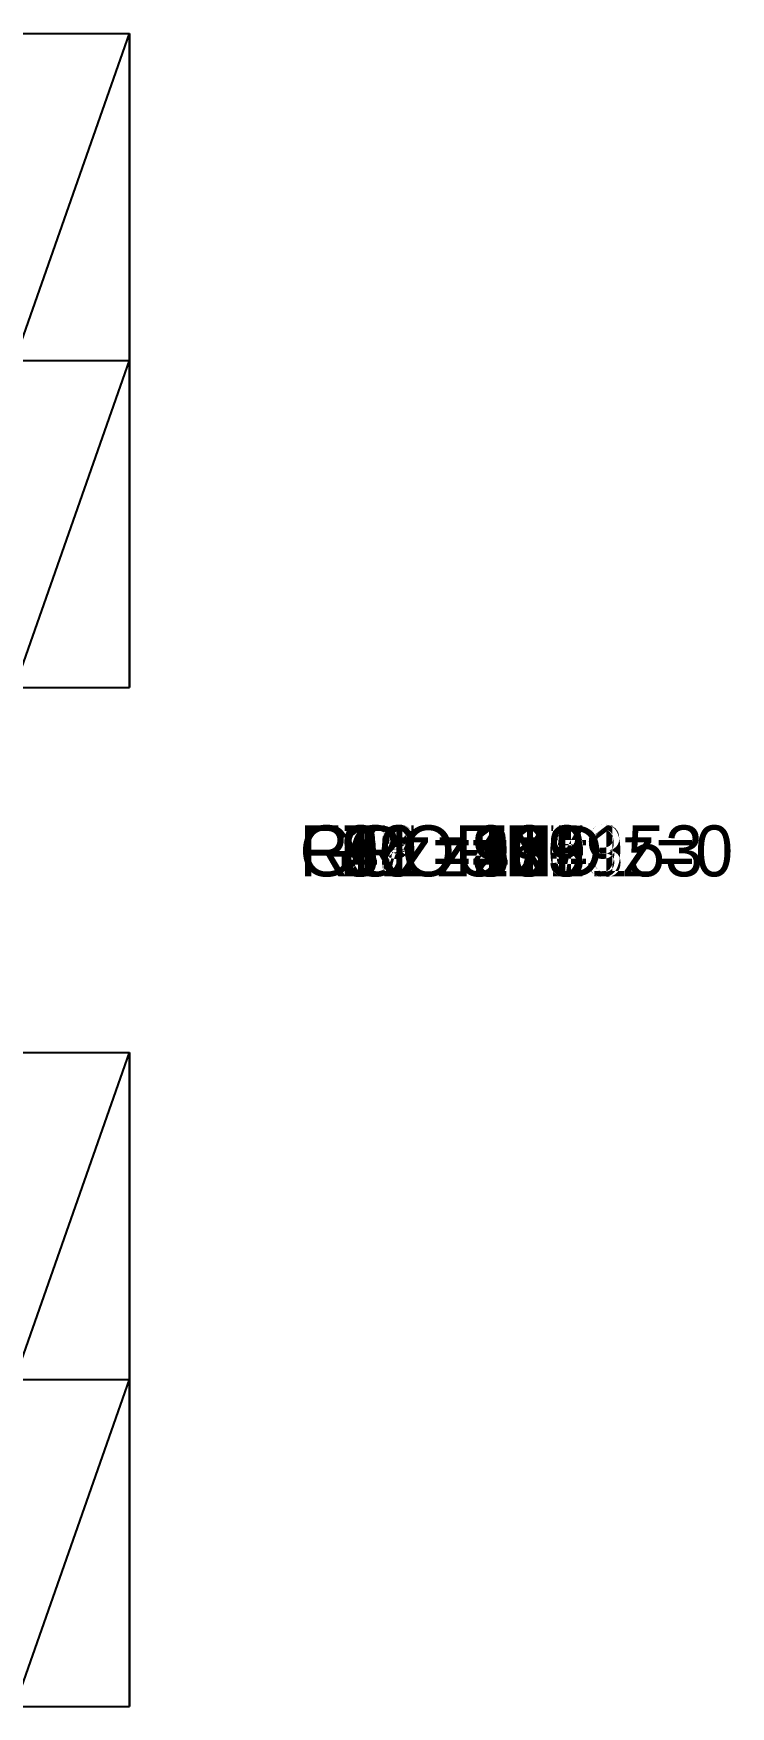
# Model space of a CAD drawing. Header units: metres. Extents: x 0.2 to 44.7, y -22 to 39.7.
# Drawn here: x 27.44 to 43.85, y 0.3 to 39.7 of the extents above; entities that cross this region are included whole.
import ezdxf

# ---------------------------------------------------------------- set-up
doc = ezdxf.new("R2010")
doc.units = ezdxf.units.M
for name, color, linetype in [('beam_x', 3, 'Continuous'), ('beam_y', 2, 'Continuous'), ('brace_yz', 1, 'Continuous'), ('column', 4, 'Continuous'), ('floor_brace', 5, 'Continuous'), ('floor_levels', 3, 'Continuous')]:
    doc.layers.add(name, color=color, linetype=linetype)

msp = doc.modelspace()

# ---------------------------------------------------------------- linework, layer by layer
at = {"layer": 'beam_x'}
for p, q in [((27, 39.7), (29.7, 39.7)), ((27, 39.7, 9), (29.7, 39.7, 9)), ((27, 39.7, 15), (29.7, 39.7, 15)), ((27, 39.7, 21), (29.7, 39.7, 21)), ((27, 39.7, 27), (29.7, 39.7, 27)), ((27, 39.7, 33), (29.7, 39.7, 33)), ((27, 39.7, 39), (29.7, 39.7, 39)), ((27, 39.7, 45), (29.7, 39.7, 45)), ((27, 39.7, 51), (29.7, 39.7, 51)), ((27, 39.7, 57), (29.7, 39.7, 57)), ((27, 39.7, 63), (29.7, 39.7, 63)), ((27, 39.7, 69), (29.7, 39.7, 69)), ((27, 39.7, 75), (29.7, 39.7, 75)), ((27, 39.7, 81), (29.7, 39.7, 81)), ((27, 39.7, 87), (29.7, 39.7, 87)), ((27, 39.7, 93), (29.7, 39.7, 93)), ((27, 39.7, 99), (29.7, 39.7, 99)), ((27, 39.7, 105), (29.7, 39.7, 105)), ((27, 39.7, 111), (29.7, 39.7, 111)), ((27, 39.7, 117), (29.7, 39.7, 117)), ((27, 39.7, 123), (29.7, 39.7, 123)), ((27, 39.7, 129), (29.7, 39.7, 129)), ((27, 39.7, 135), (29.7, 39.7, 135)), ((27, 39.7, 141), (29.7, 39.7, 141)), ((27, 39.7, 147), (29.7, 39.7, 147)), ((27, 39.7, 153), (29.7, 39.7, 153)), ((27, 32), (29.7, 32)), ((27, 32, 27), (29.7, 32, 27)), ((27, 32, 51), (29.7, 32, 51)), ((27, 32, 75), (29.7, 32, 75)), ((27, 32, 99), (29.7, 32, 99)), ((27, 32, 123), (29.7, 32, 123)), ((27, 32, 147), (29.7, 32, 147)), ((27, 24.3), (29.7, 24.3)), ((27, 24.3, 9), (29.7, 24.3, 9)), ((27, 24.3, 15), (29.7, 24.3, 15)), ((27, 24.3, 21), (29.7, 24.3, 21)), ((27, 24.3, 27), (29.7, 24.3, 27)), ((27, 24.3, 33), (29.7, 24.3, 33)), ((27, 24.3, 39), (29.7, 24.3, 39)), ((27, 24.3, 45), (29.7, 24.3, 45)), ((27, 24.3, 51), (29.7, 24.3, 51)), ((27, 24.3, 57), (29.7, 24.3, 57)), ((27, 24.3, 63), (29.7, 24.3, 63)), ((27, 24.3, 69), (29.7, 24.3, 69)), ((27, 24.3, 75), (29.7, 24.3, 75)), ((27, 24.3, 81), (29.7, 24.3, 81)), ((27, 24.3, 87), (29.7, 24.3, 87)), ((27, 24.3, 93), (29.7, 24.3, 93)), ((27, 24.3, 99), (29.7, 24.3, 99)), ((27, 24.3, 105), (29.7, 24.3, 105)), ((27, 24.3, 111), (29.7, 24.3, 111)), ((27, 24.3, 117), (29.7, 24.3, 117)), ((27, 24.3, 123), (29.7, 24.3, 123)), ((27, 24.3, 129), (29.7, 24.3, 129)), ((27, 24.3, 135), (29.7, 24.3, 135)), ((27, 24.3, 141), (29.7, 24.3, 141)), ((27, 24.3, 147), (29.7, 24.3, 147)), ((27, 24.3, 153), (29.7, 24.3, 153)), ((27, 15.7), (29.7, 15.7)), ((27, 15.7, 9), (29.7, 15.7, 9)), ((27, 15.7, 15), (29.7, 15.7, 15)), ((27, 15.7, 21), (29.7, 15.7, 21)), ((27, 15.7, 27), (29.7, 15.7, 27)), ((27, 15.7, 33), (29.7, 15.7, 33)), ((27, 15.7, 39), (29.7, 15.7, 39)), ((27, 15.7, 45), (29.7, 15.7, 45)), ((27, 15.7, 51), (29.7, 15.7, 51)), ((27, 15.7, 57), (29.7, 15.7, 57)), ((27, 15.7, 63), (29.7, 15.7, 63)), ((27, 15.7, 69), (29.7, 15.7, 69)), ((27, 15.7, 75), (29.7, 15.7, 75)), ((27, 15.7, 81), (29.7, 15.7, 81)), ((27, 15.7, 87), (29.7, 15.7, 87)), ((27, 15.7, 93), (29.7, 15.7, 93)), ((27, 15.7, 99), (29.7, 15.7, 99)), ((27, 15.7, 105), (29.7, 15.7, 105)), ((27, 15.7, 111), (29.7, 15.7, 111)), ((27, 15.7, 117), (29.7, 15.7, 117)), ((27, 15.7, 123), (29.7, 15.7, 123)), ((27, 15.7, 129), (29.7, 15.7, 129)), ((27, 15.7, 135), (29.7, 15.7, 135)), ((27, 15.7, 141), (29.7, 15.7, 141)), ((27, 15.7, 147), (29.7, 15.7, 147)), ((27, 15.7, 153), (29.7, 15.7, 153)), ((27, 8), (29.7, 8)), ((27, 8, 27), (29.7, 8, 27)), ((27, 8, 51), (29.7, 8, 51)), ((27, 8, 75), (29.7, 8, 75)), ((27, 8, 99), (29.7, 8, 99)), ((27, 8, 123), (29.7, 8, 123)), ((27, 8, 147), (29.7, 8, 147)), ((27, 0.3), (29.7, 0.3)), ((27, 0.3, 9), (29.7, 0.3, 9)), ((27, 0.3, 15), (29.7, 0.3, 15)), ((27, 0.3, 21), (29.7, 0.3, 21)), ((27, 0.3, 27), (29.7, 0.3, 27)), ((27, 0.3, 33), (29.7, 0.3, 33)), ((27, 0.3, 39), (29.7, 0.3, 39)), ((27, 0.3, 45), (29.7, 0.3, 45)), ((27, 0.3, 51), (29.7, 0.3, 51)), ((27, 0.3, 57), (29.7, 0.3, 57)), ((27, 0.3, 63), (29.7, 0.3, 63)), ((27, 0.3, 69), (29.7, 0.3, 69)), ((27, 0.3, 75), (29.7, 0.3, 75)), ((27, 0.3, 81), (29.7, 0.3, 81)), ((27, 0.3, 87), (29.7, 0.3, 87)), ((27, 0.3, 93), (29.7, 0.3, 93)), ((27, 0.3, 99), (29.7, 0.3, 99)), ((27, 0.3, 105), (29.7, 0.3, 105)), ((27, 0.3, 111), (29.7, 0.3, 111)), ((27, 0.3, 117), (29.7, 0.3, 117)), ((27, 0.3, 123), (29.7, 0.3, 123)), ((27, 0.3, 129), (29.7, 0.3, 129)), ((27, 0.3, 135), (29.7, 0.3, 135)), ((27, 0.3, 141), (29.7, 0.3, 141)), ((27, 0.3, 147), (29.7, 0.3, 147)), ((27, 0.3, 153), (29.7, 0.3, 153))]:
    msp.add_line(p, q, dxfattribs=at)
at = {"layer": 'beam_y'}
for p, q in [((29.7, 32), (29.7, 39.7)), ((29.7, 32, 9), (29.7, 39.7, 9)), ((29.7, 32, 15), (29.7, 39.7, 15)), ((29.7, 32, 21), (29.7, 39.7, 21)), ((29.7, 32, 27), (29.7, 39.7, 27)), ((29.7, 32, 33), (29.7, 39.7, 33)), ((29.7, 32, 39), (29.7, 39.7, 39)), ((29.7, 32, 45), (29.7, 39.7, 45)), ((29.7, 32, 51), (29.7, 39.7, 51)), ((29.7, 32, 57), (29.7, 39.7, 57)), ((29.7, 32, 63), (29.7, 39.7, 63)), ((29.7, 32, 69), (29.7, 39.7, 69)), ((29.7, 32, 75), (29.7, 39.7, 75)), ((29.7, 32, 81), (29.7, 39.7, 81)), ((29.7, 32, 87), (29.7, 39.7, 87)), ((29.7, 32, 93), (29.7, 39.7, 93)), ((29.7, 32, 99), (29.7, 39.7, 99)), ((29.7, 32, 105), (29.7, 39.7, 105)), ((29.7, 32, 111), (29.7, 39.7, 111)), ((29.7, 32, 117), (29.7, 39.7, 117)), ((29.7, 32, 123), (29.7, 39.7, 123)), ((29.7, 32, 129), (29.7, 39.7, 129)), ((29.7, 32, 135), (29.7, 39.7, 135)), ((29.7, 32, 141), (29.7, 39.7, 141)), ((29.7, 32, 147), (29.7, 39.7, 147)), ((29.7, 32, 153), (29.7, 39.7, 153)), ((29.7, 24.3), (29.7, 32)), ((29.7, 24.3, 9), (29.7, 32, 9)), ((29.7, 24.3, 15), (29.7, 32, 15)), ((29.7, 24.3, 21), (29.7, 32, 21)), ((29.7, 24.3, 27), (29.7, 32, 27)), ((29.7, 24.3, 33), (29.7, 32, 33)), ((29.7, 24.3, 39), (29.7, 32, 39)), ((29.7, 24.3, 45), (29.7, 32, 45)), ((29.7, 24.3, 51), (29.7, 32, 51)), ((29.7, 24.3, 57), (29.7, 32, 57)), ((29.7, 24.3, 63), (29.7, 32, 63)), ((29.7, 24.3, 69), (29.7, 32, 69)), ((29.7, 24.3, 75), (29.7, 32, 75)), ((29.7, 24.3, 81), (29.7, 32, 81)), ((29.7, 24.3, 87), (29.7, 32, 87)), ((29.7, 24.3, 93), (29.7, 32, 93)), ((29.7, 24.3, 99), (29.7, 32, 99)), ((29.7, 24.3, 105), (29.7, 32, 105)), ((29.7, 24.3, 111), (29.7, 32, 111)), ((29.7, 24.3, 117), (29.7, 32, 117)), ((29.7, 24.3, 123), (29.7, 32, 123)), ((29.7, 24.3, 129), (29.7, 32, 129)), ((29.7, 24.3, 135), (29.7, 32, 135)), ((29.7, 24.3, 141), (29.7, 32, 141)), ((29.7, 24.3, 147), (29.7, 32, 147)), ((29.7, 24.3, 153), (29.7, 32, 153)), ((29.7, 8), (29.7, 15.7)), ((29.7, 8, 9), (29.7, 15.7, 9)), ((29.7, 8, 15), (29.7, 15.7, 15)), ((29.7, 8, 21), (29.7, 15.7, 21)), ((29.7, 8, 27), (29.7, 15.7, 27)), ((29.7, 8, 33), (29.7, 15.7, 33)), ((29.7, 8, 39), (29.7, 15.7, 39)), ((29.7, 8, 45), (29.7, 15.7, 45)), ((29.7, 8, 51), (29.7, 15.7, 51)), ((29.7, 8, 57), (29.7, 15.7, 57)), ((29.7, 8, 63), (29.7, 15.7, 63)), ((29.7, 8, 69), (29.7, 15.7, 69)), ((29.7, 8, 75), (29.7, 15.7, 75)), ((29.7, 8, 81), (29.7, 15.7, 81)), ((29.7, 8, 87), (29.7, 15.7, 87)), ((29.7, 8, 93), (29.7, 15.7, 93)), ((29.7, 8, 99), (29.7, 15.7, 99)), ((29.7, 8, 105), (29.7, 15.7, 105)), ((29.7, 8, 111), (29.7, 15.7, 111)), ((29.7, 8, 117), (29.7, 15.7, 117)), ((29.7, 8, 123), (29.7, 15.7, 123)), ((29.7, 8, 129), (29.7, 15.7, 129)), ((29.7, 8, 135), (29.7, 15.7, 135)), ((29.7, 8, 141), (29.7, 15.7, 141)), ((29.7, 8, 147), (29.7, 15.7, 147)), ((29.7, 8, 153), (29.7, 15.7, 153)), ((29.7, 0.3), (29.7, 8)), ((29.7, 0.3, 9), (29.7, 8, 9)), ((29.7, 0.3, 15), (29.7, 8, 15)), ((29.7, 0.3, 21), (29.7, 8, 21)), ((29.7, 0.3, 27), (29.7, 8, 27)), ((29.7, 0.3, 33), (29.7, 8, 33)), ((29.7, 0.3, 39), (29.7, 8, 39)), ((29.7, 0.3, 45), (29.7, 8, 45)), ((29.7, 0.3, 51), (29.7, 8, 51)), ((29.7, 0.3, 57), (29.7, 8, 57)), ((29.7, 0.3, 63), (29.7, 8, 63)), ((29.7, 0.3, 69), (29.7, 8, 69)), ((29.7, 0.3, 75), (29.7, 8, 75)), ((29.7, 0.3, 81), (29.7, 8, 81)), ((29.7, 0.3, 87), (29.7, 8, 87)), ((29.7, 0.3, 93), (29.7, 8, 93)), ((29.7, 0.3, 99), (29.7, 8, 99)), ((29.7, 0.3, 105), (29.7, 8, 105)), ((29.7, 0.3, 111), (29.7, 8, 111)), ((29.7, 0.3, 117), (29.7, 8, 117)), ((29.7, 0.3, 123), (29.7, 8, 123)), ((29.7, 0.3, 129), (29.7, 8, 129)), ((29.7, 0.3, 135), (29.7, 8, 135)), ((29.7, 0.3, 141), (29.7, 8, 141)), ((29.7, 0.3, 147), (29.7, 8, 147)), ((29.7, 0.3, 153), (29.7, 8, 153))]:
    msp.add_line(p, q, dxfattribs=at)
at = {"layer": 'brace_yz'}
for p, q in [((29.7, 39.7), (29.7, 32, 15)), ((29.7, 32, 15), (29.7, 39.7, 33)), ((29.7, 39.7, 33), (29.7, 32, 51)), ((29.7, 32, 51), (29.7, 39.7, 69)), ((29.7, 39.7, 39), (29.7, 32, 51)), ((29.7, 39.7, 69), (29.7, 32, 87)), ((29.7, 32, 87), (29.7, 39.7, 105)), ((29.7, 39.7, 75), (29.7, 32, 87)), ((29.7, 39.7, 105), (29.7, 32, 123)), ((29.7, 32, 123), (29.7, 39.7, 141)), ((29.7, 39.7, 111), (29.7, 32, 123)), ((29.7, 39.7, 141), (29.7, 32, 153)), ((29.7, 24.3), (29.7, 32, 15)), ((29.7, 32, 15), (29.7, 24.3, 33)), ((29.7, 24.3, 33), (29.7, 32, 51)), ((29.7, 32, 51), (29.7, 24.3, 69)), ((29.7, 24.3, 39), (29.7, 32, 51)), ((29.7, 24.3, 69), (29.7, 32, 87)), ((29.7, 32, 87), (29.7, 24.3, 105)), ((29.7, 24.3, 75), (29.7, 32, 87)), ((29.7, 24.3, 105), (29.7, 32, 123)), ((29.7, 32, 123), (29.7, 24.3, 141)), ((29.7, 24.3, 111), (29.7, 32, 123)), ((29.7, 24.3, 141), (29.7, 32, 153)), ((29.7, 15.7), (29.7, 8, 15)), ((29.7, 8, 15), (29.7, 15.7, 33)), ((29.7, 15.7, 33), (29.7, 8, 51)), ((29.7, 8, 51), (29.7, 15.7, 69)), ((29.7, 15.7, 39), (29.7, 8, 51)), ((29.7, 15.7, 69), (29.7, 8, 87)), ((29.7, 8, 87), (29.7, 15.7, 105)), ((29.7, 15.7, 75), (29.7, 8, 87)), ((29.7, 15.7, 105), (29.7, 8, 123)), ((29.7, 8, 123), (29.7, 15.7, 141)), ((29.7, 15.7, 111), (29.7, 8, 123)), ((29.7, 15.7, 141), (29.7, 8, 153)), ((29.7, 0.3), (29.7, 8, 15)), ((29.7, 8, 15), (29.7, 0.3, 33)), ((29.7, 0.3, 33), (29.7, 8, 51)), ((29.7, 8, 51), (29.7, 0.3, 69)), ((29.7, 0.3, 39), (29.7, 8, 51)), ((29.7, 0.3, 69), (29.7, 8, 87)), ((29.7, 8, 87), (29.7, 0.3, 105)), ((29.7, 0.3, 75), (29.7, 8, 87)), ((29.7, 0.3, 105), (29.7, 8, 123)), ((29.7, 8, 123), (29.7, 0.3, 141)), ((29.7, 0.3, 111), (29.7, 8, 123)), ((29.7, 0.3, 141), (29.7, 8, 153))]:
    msp.add_line(p, q, dxfattribs=at)
at = {"layer": 'column'}
for p, q in [((29.7, 39.7), (29.7, 39.7, 9)), ((29.7, 39.7, 9), (29.7, 39.7, 15)), ((29.7, 39.7, 15), (29.7, 39.7, 21)), ((29.7, 39.7, 21), (29.7, 39.7, 27)), ((29.7, 39.7, 27), (29.7, 39.7, 33)), ((29.7, 39.7, 33), (29.7, 39.7, 39)), ((29.7, 39.7, 39), (29.7, 39.7, 45)), ((29.7, 39.7, 45), (29.7, 39.7, 51)), ((29.7, 39.7, 51), (29.7, 39.7, 57)), ((29.7, 39.7, 57), (29.7, 39.7, 63)), ((29.7, 39.7, 63), (29.7, 39.7, 69)), ((29.7, 39.7, 69), (29.7, 39.7, 75)), ((29.7, 39.7, 75), (29.7, 39.7, 81)), ((29.7, 39.7, 81), (29.7, 39.7, 87)), ((29.7, 39.7, 87), (29.7, 39.7, 93)), ((29.7, 39.7, 93), (29.7, 39.7, 99)), ((29.7, 39.7, 99), (29.7, 39.7, 105)), ((29.7, 39.7, 105), (29.7, 39.7, 111)), ((29.7, 39.7, 111), (29.7, 39.7, 117)), ((29.7, 39.7, 117), (29.7, 39.7, 123)), ((29.7, 39.7, 123), (29.7, 39.7, 129)), ((29.7, 39.7, 129), (29.7, 39.7, 135)), ((29.7, 39.7, 135), (29.7, 39.7, 141)), ((29.7, 39.7, 141), (29.7, 39.7, 147)), ((29.7, 39.7, 147), (29.7, 39.7, 153)), ((29.7, 32), (29.7, 32, 9)), ((29.7, 32, 9), (29.7, 32, 15)), ((29.7, 32, 15), (29.7, 32, 21)), ((29.7, 32, 21), (29.7, 32, 27)), ((29.7, 32, 27), (29.7, 32, 33)), ((29.7, 32, 33), (29.7, 32, 39)), ((29.7, 32, 39), (29.7, 32, 45)), ((29.7, 32, 45), (29.7, 32, 51)), ((29.7, 32, 51), (29.7, 32, 57)), ((29.7, 32, 57), (29.7, 32, 63)), ((29.7, 32, 63), (29.7, 32, 69)), ((29.7, 32, 69), (29.7, 32, 75)), ((29.7, 32, 75), (29.7, 32, 81)), ((29.7, 32, 81), (29.7, 32, 87)), ((29.7, 32, 87), (29.7, 32, 93)), ((29.7, 32, 93), (29.7, 32, 99)), ((29.7, 32, 99), (29.7, 32, 105)), ((29.7, 32, 105), (29.7, 32, 111)), ((29.7, 32, 111), (29.7, 32, 117)), ((29.7, 32, 117), (29.7, 32, 123)), ((29.7, 32, 123), (29.7, 32, 129)), ((29.7, 32, 129), (29.7, 32, 135)), ((29.7, 32, 135), (29.7, 32, 141)), ((29.7, 32, 141), (29.7, 32, 147)), ((29.7, 32, 147), (29.7, 32, 153)), ((29.7, 24.3), (29.7, 24.3, 9)), ((29.7, 24.3, 9), (29.7, 24.3, 15)), ((29.7, 24.3, 15), (29.7, 24.3, 21)), ((29.7, 24.3, 21), (29.7, 24.3, 27)), ((29.7, 24.3, 27), (29.7, 24.3, 33)), ((29.7, 24.3, 33), (29.7, 24.3, 39)), ((29.7, 24.3, 39), (29.7, 24.3, 45)), ((29.7, 24.3, 45), (29.7, 24.3, 51)), ((29.7, 24.3, 51), (29.7, 24.3, 57)), ((29.7, 24.3, 57), (29.7, 24.3, 63)), ((29.7, 24.3, 63), (29.7, 24.3, 69)), ((29.7, 24.3, 69), (29.7, 24.3, 75)), ((29.7, 24.3, 75), (29.7, 24.3, 81)), ((29.7, 24.3, 81), (29.7, 24.3, 87)), ((29.7, 24.3, 87), (29.7, 24.3, 93)), ((29.7, 24.3, 93), (29.7, 24.3, 99)), ((29.7, 24.3, 99), (29.7, 24.3, 105)), ((29.7, 24.3, 105), (29.7, 24.3, 111)), ((29.7, 24.3, 111), (29.7, 24.3, 117)), ((29.7, 24.3, 117), (29.7, 24.3, 123)), ((29.7, 24.3, 123), (29.7, 24.3, 129)), ((29.7, 24.3, 129), (29.7, 24.3, 135)), ((29.7, 24.3, 135), (29.7, 24.3, 141)), ((29.7, 24.3, 141), (29.7, 24.3, 147)), ((29.7, 24.3, 147), (29.7, 24.3, 153)), ((29.7, 15.7), (29.7, 15.7, 9)), ((29.7, 15.7, 9), (29.7, 15.7, 15)), ((29.7, 15.7, 15), (29.7, 15.7, 21)), ((29.7, 15.7, 21), (29.7, 15.7, 27)), ((29.7, 15.7, 27), (29.7, 15.7, 33)), ((29.7, 15.7, 33), (29.7, 15.7, 39)), ((29.7, 15.7, 39), (29.7, 15.7, 45)), ((29.7, 15.7, 45), (29.7, 15.7, 51)), ((29.7, 15.7, 51), (29.7, 15.7, 57)), ((29.7, 15.7, 57), (29.7, 15.7, 63)), ((29.7, 15.7, 63), (29.7, 15.7, 69)), ((29.7, 15.7, 69), (29.7, 15.7, 75)), ((29.7, 15.7, 75), (29.7, 15.7, 81)), ((29.7, 15.7, 81), (29.7, 15.7, 87)), ((29.7, 15.7, 87), (29.7, 15.7, 93)), ((29.7, 15.7, 93), (29.7, 15.7, 99)), ((29.7, 15.7, 99), (29.7, 15.7, 105)), ((29.7, 15.7, 105), (29.7, 15.7, 111)), ((29.7, 15.7, 111), (29.7, 15.7, 117)), ((29.7, 15.7, 117), (29.7, 15.7, 123)), ((29.7, 15.7, 123), (29.7, 15.7, 129)), ((29.7, 15.7, 129), (29.7, 15.7, 135)), ((29.7, 15.7, 135), (29.7, 15.7, 141)), ((29.7, 15.7, 141), (29.7, 15.7, 147)), ((29.7, 15.7, 147), (29.7, 15.7, 153)), ((29.7, 8), (29.7, 8, 9)), ((29.7, 8, 9), (29.7, 8, 15)), ((29.7, 8, 15), (29.7, 8, 21)), ((29.7, 8, 21), (29.7, 8, 27)), ((29.7, 8, 27), (29.7, 8, 33)), ((29.7, 8, 33), (29.7, 8, 39)), ((29.7, 8, 39), (29.7, 8, 45)), ((29.7, 8, 45), (29.7, 8, 51)), ((29.7, 8, 51), (29.7, 8, 57)), ((29.7, 8, 57), (29.7, 8, 63)), ((29.7, 8, 63), (29.7, 8, 69)), ((29.7, 8, 69), (29.7, 8, 75)), ((29.7, 8, 75), (29.7, 8, 81)), ((29.7, 8, 81), (29.7, 8, 87)), ((29.7, 8, 87), (29.7, 8, 93)), ((29.7, 8, 93), (29.7, 8, 99)), ((29.7, 8, 99), (29.7, 8, 105)), ((29.7, 8, 105), (29.7, 8, 111)), ((29.7, 8, 111), (29.7, 8, 117)), ((29.7, 8, 117), (29.7, 8, 123)), ((29.7, 8, 123), (29.7, 8, 129)), ((29.7, 8, 129), (29.7, 8, 135)), ((29.7, 8, 135), (29.7, 8, 141)), ((29.7, 8, 141), (29.7, 8, 147)), ((29.7, 8, 147), (29.7, 8, 153)), ((29.7, 0.3), (29.7, 0.3, 9)), ((29.7, 0.3, 9), (29.7, 0.3, 15)), ((29.7, 0.3, 15), (29.7, 0.3, 21)), ((29.7, 0.3, 21), (29.7, 0.3, 27)), ((29.7, 0.3, 27), (29.7, 0.3, 33)), ((29.7, 0.3, 33), (29.7, 0.3, 39)), ((29.7, 0.3, 39), (29.7, 0.3, 45)), ((29.7, 0.3, 45), (29.7, 0.3, 51)), ((29.7, 0.3, 51), (29.7, 0.3, 57)), ((29.7, 0.3, 57), (29.7, 0.3, 63)), ((29.7, 0.3, 63), (29.7, 0.3, 69)), ((29.7, 0.3, 69), (29.7, 0.3, 75)), ((29.7, 0.3, 75), (29.7, 0.3, 81)), ((29.7, 0.3, 81), (29.7, 0.3, 87)), ((29.7, 0.3, 87), (29.7, 0.3, 93)), ((29.7, 0.3, 93), (29.7, 0.3, 99)), ((29.7, 0.3, 99), (29.7, 0.3, 105)), ((29.7, 0.3, 105), (29.7, 0.3, 111)), ((29.7, 0.3, 111), (29.7, 0.3, 117)), ((29.7, 0.3, 117), (29.7, 0.3, 123)), ((29.7, 0.3, 123), (29.7, 0.3, 129)), ((29.7, 0.3, 129), (29.7, 0.3, 135)), ((29.7, 0.3, 135), (29.7, 0.3, 141)), ((29.7, 0.3, 141), (29.7, 0.3, 147)), ((29.7, 0.3, 147), (29.7, 0.3, 153))]:
    msp.add_line(p, q, dxfattribs=at)
at = {"layer": 'floor_brace'}
for p, q in [((27, 32), (29.7, 39.7)), ((27, 32, 63), (29.7, 39.7, 63)), ((27, 32, 123), (29.7, 39.7, 123)), ((27, 24.3), (29.7, 32)), ((27, 24.3, 63), (29.7, 32, 63)), ((27, 24.3, 123), (29.7, 32, 123)), ((27, 8), (29.7, 15.7)), ((27, 8, 63), (29.7, 15.7, 63)), ((27, 8, 123), (29.7, 15.7, 123)), ((27, 0.3), (29.7, 8)), ((27, 0.3, 63), (29.7, 8, 63)), ((27, 0.3, 123), (29.7, 8, 123))]:
    msp.add_line(p, q, dxfattribs=at)

# ---------------------------------------------------------------- texts
at = {"layer": 'floor_levels'}
for s, p in [('GROUND z=0', (33.7, 19.85)), ('F1 z=9', (33.7, 19.85, 9)), ('F2 z=15', (33.7, 19.85, 15)), ('F3 z=21', (33.7, 19.85, 21)), ('F4 z=27', (33.7, 19.85, 27)), ('F5 z=33', (33.7, 19.85, 33)), ('F6 z=39', (33.7, 19.85, 39)), ('F8 z=51', (33.7, 19.85, 51)), ('F9 z=57', (33.7, 19.85, 57)), ('F10 z=63', (33.7, 19.85, 63)), ('F11 z=69', (33.7, 19.85, 69)), ('F12 z=75', (33.7, 19.85, 75)), ('F13 z=81', (33.7, 19.85, 81)), ('F14 z=87', (33.7, 19.85, 87)), ('F15 z=93', (33.7, 19.85, 93)), ('F16 z=99', (33.7, 19.85, 99)), ('F17 z=105', (33.7, 19.85, 105)), ('F18 z=111', (33.7, 19.85, 111)), ('F19 z=117', (33.7, 19.85, 117)), ('F20 z=123', (33.7, 19.85, 123)), ('F21 z=129', (33.7, 19.85, 129)), ('F22 z=135', (33.7, 19.85, 135)), ('F23 z=141', (33.7, 19.85, 141)), ('F24 z=147', (33.7, 19.85, 147)), ('ROOF z=153', (33.7, 19.85, 153)), ('F7 z=45', (33.7, 19.85, 45))]:
    msp.add_text(s, height=1.2, dxfattribs=at).set_placement(p)

doc.saveas('drawing.dxf')
